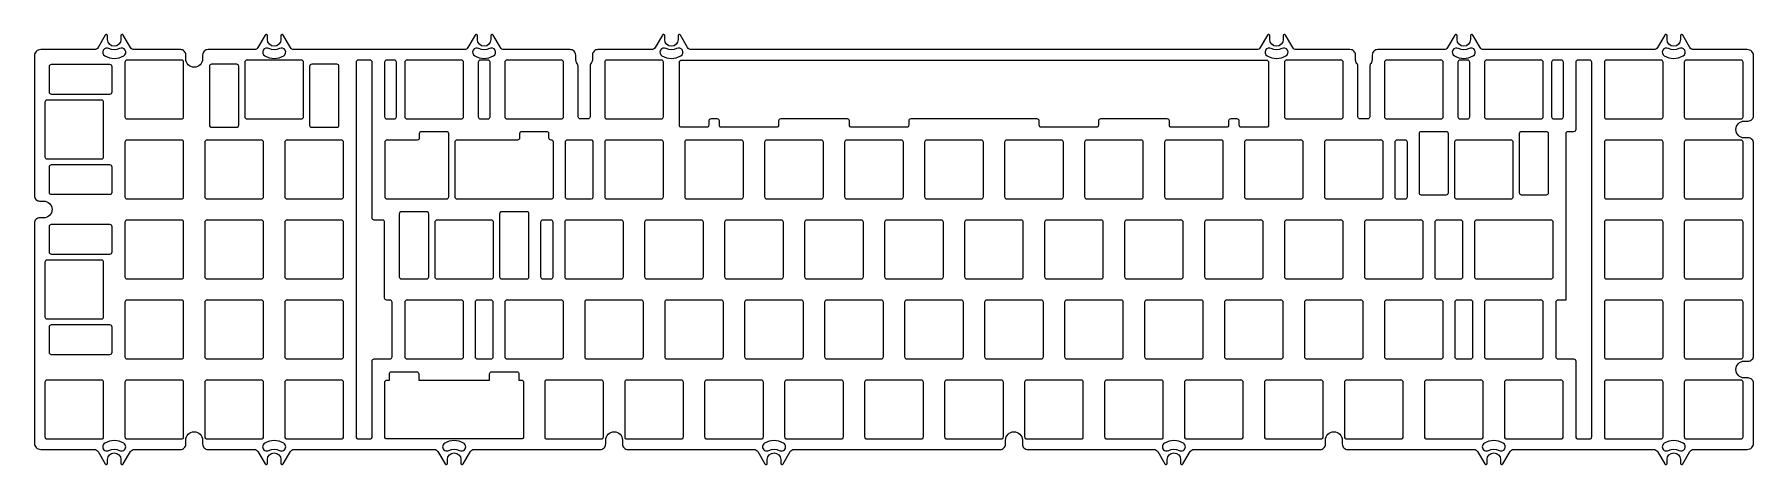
# Model space of a CAD drawing. Header units: millimetres. Extents: x -410 to 0, y -224 to -122.
import ezdxf

# ---------------------------------------------------------------- set-up
doc = ezdxf.new("R2010")
doc.units = ezdxf.units.MM
doc.layers.get('0').update_dxf_attribs({"linetype": 'CONTINUOUS'})

msp = doc.modelspace()

# ---------------------------------------------------------------- linework, layer by layer
for points in [[(-17.45, -223.67, 0.767327), (-16.89, -223.82), (-15.18, -220.87, -0.267949), (-14.32, -220.37), (-1.53, -220.37, 0.414214), (-0.03, -218.87), (-0.03, -204.64, 0.414214), (-1.33, -203.34), (-2.23, -203.34, -1), (-2.23, -199.34), (-1.33, -199.34, 0.414214), (-0.03, -198.04), (-0.03, -147.49, 0.414214), (-1.33, -146.19), (-2.23, -146.19, -1), (-2.23, -142.19), (-1.33, -142.19, 0.414214), (-0.03, -140.89), (-0.03, -126.67, 0.414214), (-1.53, -125.17), (-14.32, -125.17, -0.267949), (-15.18, -124.67), (-16.89, -121.71, 0.767327), (-17.45, -121.86), (-17.45, -122.77, -1), (-20.65, -122.77), (-20.65, -121.86, 0.767327), (-21.21, -121.71), (-22.92, -124.67, -0.267949), (-23.78, -125.17), (-64.32, -125.17, -0.267949), (-65.19, -124.67), (-66.9, -121.71, 0.767327), (-67.46, -121.86), (-67.46, -122.77, -1), (-70.66, -122.77), (-70.66, -121.86, 0.767327), (-71.22, -121.71), (-72.92, -124.67, -0.267949), (-73.79, -125.17), (-89.57, -125.17, 0.414214), (-90.87, -126.47), (-90.87, -127.37, -0.153502), (-91.23, -128.51, 0.153502), (-91.46, -129.25), (-91.46, -141.17, -0.414214), (-91.96, -141.67), (-93.78, -141.67, -0.414214), (-94.28, -141.17), (-94.28, -129.25, 0.153502), (-94.51, -128.51, -0.153502), (-94.87, -127.37), (-94.87, -126.47, 0.414214), (-96.17, -125.17), (-108.93, -125.17, -0.267949), (-109.8, -124.67), (-111.51, -121.71, 0.767327), (-112.07, -121.86), (-112.07, -122.77, -1), (-115.27, -122.77), (-115.27, -121.86, 0.767327), (-115.83, -121.71), (-117.54, -124.67, -0.267949), (-118.4, -125.17), (-253.07, -125.17, -0.267949), (-253.94, -124.67), (-255.65, -121.71, 0.767327), (-256.21, -121.86), (-256.21, -122.77, -1), (-259.41, -122.77), (-259.41, -121.86, 0.767327), (-259.97, -121.71), (-261.67, -124.67, -0.267949), (-262.54, -125.17), (-275.31, -125.17, 0.414214), (-276.61, -126.47), (-276.61, -127.37, -0.153502), (-276.97, -128.51, 0.153502), (-277.2, -129.25), (-277.2, -141.17, -0.414214), (-277.7, -141.67), (-279.51, -141.67, -0.414214), (-280.01, -141.17), (-280.01, -129.25, 0.153502), (-280.25, -128.51, -0.153502), (-280.61, -127.37), (-280.61, -126.47, 0.414214), (-281.91, -125.17), (-297.68, -125.17, -0.267949), (-298.55, -124.67), (-300.26, -121.71, 0.767327), (-300.82, -121.86), (-300.82, -122.77, -1), (-304.02, -122.77), (-304.02, -121.86, 0.767327), (-304.58, -121.71), (-306.29, -124.67, -0.267949), (-307.15, -125.17), (-347.69, -125.17, -0.267949), (-348.56, -124.67), (-350.27, -121.71, 0.767327), (-350.83, -121.86), (-350.83, -122.77, -1), (-354.03, -122.77), (-354.03, -121.86, 0.767327), (-354.58, -121.71), (-356.29, -124.67, -0.267949), (-357.16, -125.17), (-368.18, -125.17, 0.414214), (-369.48, -126.47), (-369.48, -127.37, -1), (-373.48, -127.37), (-373.48, -126.47, 0.414214), (-374.78, -125.17), (-385.79, -125.17, -0.267949), (-386.66, -124.67), (-388.37, -121.71, 0.767327), (-388.93, -121.86), (-388.93, -122.77, -1), (-392.13, -122.77), (-392.13, -121.86, 0.767327), (-392.68, -121.71), (-394.39, -124.67, -0.267949), (-395.26, -125.17), (-408.05, -125.17, 0.414214), (-409.55, -126.67), (-409.55, -159.94, 0.414214), (-408.25, -161.24), (-407.35, -161.24, -1), (-407.35, -165.24), (-408.25, -165.24, 0.414214), (-409.55, -166.54), (-409.55, -218.87, 0.414214), (-408.05, -220.37), (-395.26, -220.37, -0.267949), (-394.39, -220.87), (-392.68, -223.82, 0.767327), (-392.13, -223.67), (-392.13, -222.77, -1), (-388.93, -222.77), (-388.93, -223.67, 0.767327), (-388.37, -223.82), (-386.66, -220.87, -0.267949), (-385.79, -220.37), (-374.78, -220.37, 0.414214), (-373.48, -219.07), (-373.48, -218.17, -1), (-369.48, -218.17), (-369.48, -219.07, 0.414214), (-368.18, -220.37), (-357.16, -220.37, -0.267949), (-356.29, -220.87), (-354.58, -223.82, 0.767327), (-354.03, -223.67), (-354.03, -222.77, -1), (-350.83, -222.77), (-350.83, -223.67, 0.767327), (-350.27, -223.82), (-348.56, -220.87, -0.267949), (-347.69, -220.37), (-314.3, -220.37, -0.267949), (-313.43, -220.87), (-311.72, -223.82, 0.767327), (-311.16, -223.67), (-311.16, -222.77, -1), (-307.96, -222.77), (-307.96, -223.67, 0.767327), (-307.4, -223.82), (-305.69, -220.87, -0.267949), (-304.83, -220.37), (-274.76, -220.37, 0.414214), (-273.46, -219.07), (-273.46, -218.17, -1), (-269.46, -218.17), (-269.46, -219.07, 0.414214), (-268.16, -220.37), (-238.1, -220.37, -0.267949), (-237.23, -220.87), (-235.52, -223.82, 0.767327), (-234.96, -223.67), (-234.96, -222.77, -1), (-231.76, -222.77), (-231.76, -223.67, 0.767327), (-231.2, -223.82), (-229.49, -220.87, -0.267949), (-228.63, -220.37), (-179.51, -220.37, 0.414214), (-178.21, -219.07), (-178.21, -218.17, -1), (-174.21, -218.17), (-174.21, -219.07, 0.414214), (-172.91, -220.37), (-142.85, -220.37, -0.267949), (-141.98, -220.87), (-140.27, -223.82, 0.767327), (-139.71, -223.67), (-139.71, -222.77, -1), (-136.51, -222.77), (-136.51, -223.67, 0.767327), (-135.95, -223.82), (-134.24, -220.87, -0.267949), (-133.38, -220.37), (-103.31, -220.37, 0.414214), (-102.01, -219.07), (-102.01, -218.17, -1), (-98.01, -218.17), (-98.01, -219.07, 0.414214), (-96.71, -220.37), (-66.65, -220.37, -0.267949), (-65.78, -220.87), (-64.07, -223.82, 0.767327), (-63.51, -223.67), (-63.51, -222.77, -1), (-60.31, -222.77), (-60.31, -223.67, 0.767327), (-59.75, -223.82), (-58.04, -220.87, -0.267949), (-57.18, -220.37), (-23.78, -220.37, -0.267949), (-22.92, -220.87), (-21.21, -223.82, 0.767327), (-20.65, -223.67), (-20.65, -222.77, -1), (-17.45, -222.77)], [(-392.78, -126.66, 0.267949), (-388.27, -126.66, 1), (-389.28, -124.93, -0.267949), (-391.78, -124.93, 1)], [(-354.68, -126.66, 0.267949), (-350.17, -126.66, 1), (-351.18, -124.93, -0.267949), (-353.68, -124.93, 1)], [(-303.67, -124.93, 1), (-304.67, -126.66, 0.267949), (-300.17, -126.66, 1), (-301.17, -124.93, -0.267949)], [(-259.06, -124.93, 1), (-260.06, -126.66, 0.267949), (-255.56, -126.66, 1), (-256.56, -124.93, -0.267949)], [(-115.92, -126.66, 0.267949), (-111.42, -126.66, 1), (-112.42, -124.93, -0.267949), (-114.92, -124.93, 1)], [(-71.31, -126.66, 0.267949), (-66.81, -126.66, 1), (-67.81, -124.93, -0.267949), (-70.31, -124.93, 1)], [(-21.3, -126.66, 0.267949), (-16.8, -126.66, 1), (-17.8, -124.93, -0.267949), (-20.3, -124.93, 1)], [(-391.55, -135.75, 0.414214), (-391.05, -135.25), (-391.05, -129.25, 0.414214), (-391.55, -128.75), (-405.55, -128.75, 0.414214), (-406.05, -129.25), (-406.05, -135.25, 0.414214), (-405.55, -135.75)], [(-374, -128.17, 0.414214), (-374.5, -127.67), (-387.5, -127.67, 0.414214), (-388, -128.17), (-388, -141.17, 0.414214), (-387.5, -141.67), (-374.5, -141.67, 0.414214), (-374, -141.17)], [(-367.86, -143.17, 0.414214), (-367.36, -143.67), (-361.36, -143.67, 0.414214), (-360.86, -143.17), (-360.86, -129.17, 0.414214), (-361.36, -128.67), (-367.36, -128.67, 0.414214), (-367.86, -129.17)], [(-359.43, -141.17, 0.414214), (-358.93, -141.67), (-345.93, -141.67, 0.414214), (-345.43, -141.17), (-345.43, -128.17, 0.414214), (-345.93, -127.67), (-358.93, -127.67, 0.414214), (-359.43, -128.17)], [(-343.99, -143.17, 0.414214), (-343.49, -143.67), (-337.49, -143.67, 0.414214), (-336.99, -143.17), (-336.99, -129.17, 0.414214), (-337.49, -128.67), (-343.49, -128.67, 0.414214), (-343.99, -129.17)], [(-332.4, -127.67, 0.414214), (-332.9, -128.17), (-332.9, -217.37, 0.414214), (-332.4, -217.87), (-329.59, -217.87, 0.414214), (-329.09, -217.37), (-329.09, -199.32, -0.414214), (-328.59, -198.82), (-324.82, -198.82, 0.414214), (-324.33, -198.32), (-324.33, -185.32, 0.414214), (-324.82, -184.82), (-325.62, -184.82, -0.414214), (-326.12, -184.32), (-326.12, -166.27, 0.414214), (-326.62, -165.77), (-328.59, -165.77, -0.414214), (-329.09, -165.27), (-329.09, -128.17, 0.414214), (-329.59, -127.67)], [(-326.12, -141.17, 0.414027), (-325.62, -141.67), (-323.82, -141.67, 0.414214), (-323.32, -141.17), (-323.32, -128.17, 0.414214), (-323.82, -127.67), (-325.63, -127.67, 0.4144), (-326.13, -128.17)], [(-307.33, -128.17, 0.414214), (-307.82, -127.67), (-320.83, -127.67, 0.414214), (-321.32, -128.17), (-321.32, -141.17, 0.414214), (-320.83, -141.67), (-307.82, -141.67, 0.414214), (-307.33, -141.17)], [(-303.82, -141.17, 0.414214), (-303.32, -141.67), (-301.51, -141.67, 0.414214), (-301.01, -141.17), (-301.01, -128.17, 0.414214), (-301.51, -127.67), (-303.32, -127.67, 0.414214), (-303.82, -128.17)], [(-283.51, -128.17, 0.414214), (-284.01, -127.67), (-297.01, -127.67, 0.414214), (-297.51, -128.17), (-297.51, -141.17, 0.414214), (-297.01, -141.67), (-284.01, -141.67, 0.414214), (-283.51, -141.17)], [(-259.7, -128.17, 0.414214), (-260.2, -127.67), (-273.2, -127.67, 0.414214), (-273.7, -128.17), (-273.7, -141.17, 0.414214), (-273.2, -141.67), (-260.2, -141.67, 0.414214), (-259.7, -141.17)], [(-215.9, -141.67), (-231.78, -141.67, 0.414214), (-232.28, -142.17), (-232.28, -143.17, -0.414214), (-232.78, -143.67), (-245.89, -143.67, -0.414214), (-246.39, -143.17), (-246.39, -142.17, 0.414214), (-246.89, -141.67), (-248.41, -141.67, 0.414214), (-248.91, -142.17), (-248.91, -143.17, -0.414214), (-249.41, -143.67), (-255.41, -143.67, -0.414214), (-255.91, -143.17), (-255.91, -128.17, -0.414214), (-255.41, -127.67), (-116.06, -127.67, -0.414214), (-115.56, -128.17), (-115.56, -143.17, -0.414214), (-116.06, -143.67), (-122.06, -143.67, -0.414214), (-122.56, -143.17), (-122.56, -142.17, 0.414214), (-123.06, -141.67), (-124.59, -141.67, 0.414214), (-125.09, -142.17), (-125.09, -143.17, -0.414214), (-125.59, -143.67), (-138.7, -143.67, -0.414214), (-139.2, -143.17), (-139.2, -142.17, 0.414214), (-139.7, -141.67), (-155.58, -141.67, 0.414214), (-156.08, -142.17), (-156.08, -143.17, -0.414214), (-156.58, -143.67), (-169.69, -143.67, -0.414214), (-170.19, -143.17), (-170.19, -142.17, 0.414214), (-170.69, -141.67), (-200.79, -141.67, 0.414214), (-201.29, -142.17), (-201.29, -143.17, -0.414214), (-201.79, -143.67), (-214.9, -143.67, -0.414214), (-215.4, -143.17), (-215.4, -142.17, 0.414214)], [(-97.78, -128.17, 0.414214), (-98.28, -127.67), (-111.28, -127.67, 0.414214), (-111.78, -128.17), (-111.78, -141.17, 0.414214), (-111.28, -141.67), (-98.28, -141.67, 0.414214), (-97.78, -141.17)], [(-73.96, -128.17, 0.414214), (-74.46, -127.67), (-87.46, -127.67, 0.414214), (-87.96, -128.17), (-87.96, -141.17, 0.414214), (-87.46, -141.67), (-74.46, -141.67, 0.414214), (-73.96, -141.17)], [(-68.15, -141.67, 0.414214), (-67.65, -141.17), (-67.65, -128.17, 0.414214), (-68.15, -127.67), (-69.96, -127.67, 0.414214), (-70.46, -128.17), (-70.46, -141.17, 0.414214), (-69.96, -141.67)], [(-50.15, -128.17, 0.414214), (-50.65, -127.67), (-63.65, -127.67, 0.414214), (-64.15, -128.17), (-64.15, -141.17, 0.414214), (-63.65, -141.67), (-50.65, -141.67, 0.414214), (-50.15, -141.17)], [(-48.15, -141.17, 0.414214), (-47.65, -141.67), (-45.85, -141.67, 0.414027), (-45.35, -141.17), (-45.34, -128.17, 0.4144), (-45.84, -127.67), (-47.65, -127.67, 0.414214), (-48.15, -128.17)], [(-46.65, -184.82, 0.414214), (-47.15, -185.32), (-47.15, -198.32, 0.414214), (-46.65, -198.82), (-42.89, -198.82, -0.414214), (-42.39, -199.32), (-42.39, -217.37, 0.414214), (-41.89, -217.87), (-39.08, -217.87, 0.414214), (-38.58, -217.37), (-38.58, -128.17, 0.414214), (-39.08, -127.67), (-41.89, -127.67, 0.414214), (-42.39, -128.17), (-42.39, -144.22, -0.414214), (-42.89, -144.72), (-44.27, -144.72, 0.414214), (-44.77, -145.22), (-44.77, -184.82)], [(-21.58, -128.17, 0.414214), (-22.07, -127.67), (-35.08, -127.67, 0.414214), (-35.58, -128.17), (-35.58, -141.17, 0.414214), (-35.08, -141.67), (-22.07, -141.67, 0.414214), (-21.58, -141.17)], [(-2.53, -128.17, 0.414214), (-3.02, -127.67), (-16.02, -127.67, 0.414214), (-16.53, -128.17), (-16.53, -141.17, 0.414214), (-16.02, -141.67), (-3.02, -141.67, 0.414214), (-2.53, -141.17)], [(-393.55, -151.19, 0.414214), (-393.05, -150.69), (-393.05, -137.69, 0.414214), (-393.55, -137.19), (-406.55, -137.19, 0.414214), (-407.05, -137.69), (-407.05, -150.69, 0.414214), (-406.55, -151.19)], [(-374, -147.22, 0.414214), (-374.5, -146.72), (-387.5, -146.72, 0.414214), (-388, -147.22), (-388, -160.22, 0.414214), (-387.5, -160.72), (-374.5, -160.72, 0.414214), (-374, -160.22)], [(-354.95, -147.22, 0.414214), (-355.45, -146.72), (-368.45, -146.72, 0.414214), (-368.95, -147.22), (-368.95, -160.22, 0.414214), (-368.45, -160.72), (-355.45, -160.72, 0.414214), (-354.95, -160.22)], [(-335.9, -147.22, 0.414214), (-336.4, -146.72), (-349.4, -146.72, 0.414214), (-349.9, -147.22), (-349.9, -160.22, 0.414214), (-349.4, -160.72), (-336.4, -160.72, 0.414214), (-335.9, -160.22)], [(-325.59, -146.72, 0.414214), (-326.09, -147.22), (-326.09, -160.22, 0.414214), (-325.59, -160.72), (-311.36, -160.72, 0.414214), (-310.86, -160.22), (-310.86, -145.22, 0.414214), (-311.36, -144.72), (-317.36, -144.72, 0.414214), (-317.86, -145.22), (-317.86, -146.22, -0.414214), (-318.36, -146.72)], [(-308.92, -146.72, 0.414214), (-309.42, -147.22), (-309.42, -160.22, 0.414214), (-308.92, -160.72), (-286.39, -160.72, 0.414214), (-285.89, -160.22), (-285.89, -147.22, 0.414214), (-286.39, -146.72), (-286.48, -146.72, -0.414214), (-286.98, -146.22), (-286.98, -145.22, 0.414214), (-287.48, -144.72), (-293.48, -144.72, 0.414214), (-293.98, -145.22), (-293.98, -146.22, -0.414214), (-294.48, -146.72)], [(-282.64, -146.72, 0.414214), (-283.14, -147.22), (-283.14, -160.22, 0.414214), (-282.64, -160.72), (-276.93, -160.72, 0.343625), (-276.45, -160.34), (-276.45, -147.36, 0.502729), (-276.93, -146.72)], [(-259.7, -147.22, 0.414214), (-260.2, -146.72), (-273.2, -146.72, 0.414214), (-273.7, -147.22), (-273.7, -160.22, 0.414214), (-273.2, -160.72), (-260.2, -160.72, 0.414214), (-259.7, -160.22)], [(-240.65, -147.22, 0.414214), (-241.15, -146.72), (-254.15, -146.72, 0.414214), (-254.65, -147.22), (-254.65, -160.22, 0.414214), (-254.15, -160.72), (-241.15, -160.72, 0.414214), (-240.65, -160.22)], [(-221.6, -147.22, 0.414214), (-222.1, -146.72), (-235.1, -146.72, 0.414214), (-235.6, -147.22), (-235.6, -160.22, 0.414214), (-235.1, -160.72), (-222.1, -160.72, 0.414214), (-221.6, -160.22)], [(-202.55, -147.22, 0.414214), (-203.05, -146.72), (-216.05, -146.72, 0.414214), (-216.55, -147.22), (-216.55, -160.22, 0.414214), (-216.05, -160.72), (-203.05, -160.72, 0.414214), (-202.55, -160.22)], [(-183.5, -147.22, 0.414214), (-184, -146.72), (-197, -146.72, 0.414214), (-197.5, -147.22), (-197.5, -160.22, 0.414214), (-197, -160.72), (-184, -160.72, 0.414214), (-183.5, -160.22)], [(-164.45, -147.22, 0.414214), (-164.95, -146.72), (-177.95, -146.72, 0.414214), (-178.45, -147.22), (-178.45, -160.22, 0.414214), (-177.95, -160.72), (-164.95, -160.72, 0.414214), (-164.45, -160.22)], [(-145.4, -147.22, 0.414214), (-145.9, -146.72), (-158.9, -146.72, 0.414214), (-159.4, -147.22), (-159.4, -160.22, 0.414214), (-158.9, -160.72), (-145.9, -160.72, 0.414214), (-145.4, -160.22)], [(-126.35, -147.22, 0.414214), (-126.85, -146.72), (-139.85, -146.72, 0.414214), (-140.35, -147.22), (-140.35, -160.22, 0.414214), (-139.85, -160.72), (-126.85, -160.72, 0.414214), (-126.35, -160.22)], [(-107.3, -147.22, 0.414214), (-107.8, -146.72), (-120.8, -146.72, 0.414214), (-121.3, -147.22), (-121.3, -160.22, 0.414214), (-120.8, -160.72), (-107.8, -160.72, 0.414214), (-107.3, -160.22)], [(-88.25, -147.22, 0.414214), (-88.75, -146.72), (-101.75, -146.72, 0.414214), (-102.25, -147.22), (-102.25, -160.22, 0.414214), (-101.75, -160.72), (-88.75, -160.72, 0.414214), (-88.25, -160.22)], [(-82.98, -160.72, 0.414214), (-82.48, -160.22), (-82.48, -147.22, 0.414214), (-82.98, -146.72), (-85, -146.72, 0.414214), (-85.5, -147.22), (-85.5, -160.22, 0.414214), (-85, -160.72)], [(-72.73, -145.22, 0.414214), (-73.23, -144.72), (-79.23, -144.72, 0.414214), (-79.73, -145.22), (-79.73, -159.22, 0.414214), (-79.23, -159.72), (-73.23, -159.72, 0.414214), (-72.73, -159.22)], [(-57.29, -147.22, 0.414214), (-57.79, -146.72), (-70.79, -146.72, 0.414214), (-71.29, -147.22), (-71.29, -160.22, 0.414214), (-70.79, -160.72), (-57.79, -160.72, 0.414214), (-57.29, -160.22)], [(-48.86, -145.22, 0.414214), (-49.36, -144.72), (-55.36, -144.72, 0.414214), (-55.86, -145.22), (-55.86, -159.22, 0.414214), (-55.36, -159.72), (-49.36, -159.72, 0.414214), (-48.86, -159.22)], [(-21.58, -147.22, 0.414214), (-22.07, -146.72), (-35.08, -146.72, 0.414214), (-35.58, -147.22), (-35.58, -160.22, 0.414214), (-35.08, -160.72), (-22.07, -160.72, 0.414214), (-21.58, -160.22)], [(-2.53, -147.22, 0.414214), (-3.02, -146.72), (-16.02, -146.72, 0.414214), (-16.53, -147.22), (-16.53, -160.22, 0.414214), (-16.02, -160.72), (-3.02, -160.72, 0.414214), (-2.53, -160.22)], [(-391.55, -159.63, 0.414214), (-391.05, -159.13), (-391.05, -153.13, 0.414214), (-391.55, -152.63), (-405.55, -152.63, 0.414214), (-406.05, -153.13), (-406.05, -159.13, 0.414214), (-405.55, -159.63)], [(-322.62, -179.27, 0.414214), (-322.12, -179.77), (-316.12, -179.77, 0.414214), (-315.62, -179.27), (-315.62, -164.27, 0.414214), (-316.12, -163.77), (-322.12, -163.77, 0.414214), (-322.62, -164.27)], [(-298.74, -179.27, 0.414214), (-298.24, -179.77), (-292.24, -179.77, 0.414214), (-291.74, -179.27), (-291.74, -164.27, 0.414214), (-292.24, -163.77), (-298.24, -163.77, 0.414214), (-298.74, -164.27)], [(-391.55, -173.85, 0.414214), (-391.05, -173.35), (-391.05, -167.35, 0.414214), (-391.55, -166.85), (-405.55, -166.85, 0.414214), (-406.05, -167.35), (-406.05, -173.35, 0.414214), (-405.55, -173.85)], [(-374, -166.27, 0.414214), (-374.5, -165.77), (-387.5, -165.77, 0.414214), (-388, -166.27), (-388, -179.27, 0.414214), (-387.5, -179.77), (-374.5, -179.77, 0.414214), (-374, -179.27)], [(-354.95, -166.27, 0.414214), (-355.45, -165.77), (-368.45, -165.77, 0.414214), (-368.95, -166.27), (-368.95, -179.27, 0.414214), (-368.45, -179.77), (-355.45, -179.77, 0.414214), (-354.95, -179.27)], [(-335.9, -166.27, 0.414214), (-336.4, -165.77), (-349.4, -165.77, 0.414214), (-349.9, -166.27), (-349.9, -179.27, 0.414214), (-349.4, -179.77), (-336.4, -179.77, 0.414214), (-335.9, -179.27)], [(-313.68, -165.77, 0.414214), (-314.18, -166.27), (-314.18, -179.27, 0.414214), (-313.68, -179.77), (-300.68, -179.77, 0.414214), (-300.18, -179.27), (-300.18, -166.27, 0.414214), (-300.68, -165.77)], [(-285.98, -166.27, 0.414214), (-286.48, -165.77), (-288.49, -165.77, 0.414214), (-288.99, -166.27), (-288.99, -179.27, 0.414214), (-288.49, -179.77), (-286.48, -179.77, 0.414214), (-285.98, -179.27)], [(-269.23, -166.27, 0.414214), (-269.73, -165.77), (-282.73, -165.77, 0.414214), (-283.23, -166.27), (-283.23, -179.27, 0.414214), (-282.73, -179.77), (-269.73, -179.77, 0.414214), (-269.23, -179.27)], [(-250.18, -166.27, 0.414214), (-250.68, -165.77), (-263.68, -165.77, 0.414214), (-264.18, -166.27), (-264.18, -179.27, 0.414214), (-263.68, -179.77), (-250.68, -179.77, 0.414214), (-250.18, -179.27)], [(-231.12, -166.27, 0.414214), (-231.62, -165.77), (-244.63, -165.77, 0.414214), (-245.13, -166.27), (-245.13, -179.27, 0.414214), (-244.63, -179.77), (-231.62, -179.77, 0.414214), (-231.12, -179.27)], [(-212.07, -166.27, 0.414214), (-212.57, -165.77), (-225.58, -165.77, 0.414214), (-226.08, -166.27), (-226.08, -179.27, 0.414214), (-225.58, -179.77), (-212.57, -179.77, 0.414214), (-212.07, -179.27)], [(-193.03, -166.27, 0.414214), (-193.53, -165.77), (-206.53, -165.77, 0.414214), (-207.03, -166.27), (-207.03, -179.27, 0.414214), (-206.53, -179.77), (-193.53, -179.77, 0.414214), (-193.03, -179.27)], [(-173.98, -166.27, 0.414214), (-174.48, -165.77), (-187.47, -165.77, 0.414214), (-187.97, -166.27), (-187.97, -179.27, 0.414214), (-187.47, -179.77), (-174.48, -179.77, 0.414214), (-173.98, -179.27)], [(-154.93, -166.27, 0.414214), (-155.43, -165.77), (-168.43, -165.77, 0.414214), (-168.93, -166.27), (-168.93, -179.27, 0.414214), (-168.43, -179.77), (-155.43, -179.77, 0.414214), (-154.93, -179.27)], [(-135.88, -166.27, 0.414214), (-136.38, -165.77), (-149.38, -165.77, 0.414214), (-149.88, -166.27), (-149.88, -179.27, 0.414214), (-149.38, -179.77), (-136.38, -179.77, 0.414214), (-135.88, -179.27)], [(-116.83, -166.27, 0.414214), (-117.33, -165.77), (-130.32, -165.77, 0.414214), (-130.82, -166.27), (-130.82, -179.27, 0.414214), (-130.32, -179.77), (-117.33, -179.77, 0.414214), (-116.83, -179.27)], [(-97.78, -166.27, 0.414214), (-98.28, -165.77), (-111.28, -165.77, 0.414214), (-111.78, -166.27), (-111.78, -179.27, 0.414214), (-111.28, -179.77), (-98.28, -179.77, 0.414214), (-97.78, -179.27)], [(-78.72, -166.27, 0.414214), (-79.22, -165.77), (-92.22, -165.77, 0.414214), (-92.73, -166.27), (-92.73, -179.27, 0.414214), (-92.22, -179.77), (-79.22, -179.77, 0.414214), (-78.72, -179.27)], [(-75.97, -179.27, 0.414214), (-75.47, -179.77), (-69.78, -179.77, 0.414214), (-69.28, -179.27), (-69.28, -166.27, 0.414214), (-69.78, -165.77), (-75.47, -165.77, 0.414214), (-75.97, -166.27)], [(-48.27, -179.77, 0.414214), (-47.77, -179.27), (-47.77, -166.27, 0.414214), (-48.27, -165.77), (-66.03, -165.77, 0.414214), (-66.53, -166.27), (-66.53, -179.27, 0.414214), (-66.03, -179.77)], [(-21.58, -166.27, 0.414214), (-22.07, -165.77), (-35.08, -165.77, 0.414214), (-35.58, -166.27), (-35.58, -179.27, 0.414214), (-35.08, -179.77), (-22.07, -179.77, 0.414214), (-21.58, -179.27)], [(-2.53, -166.27, 0.414214), (-3.02, -165.77), (-16.02, -165.77, 0.414214), (-16.53, -166.27), (-16.53, -179.27, 0.414214), (-16.02, -179.77), (-3.02, -179.77, 0.414214), (-2.53, -179.27)], [(-393.55, -189.29, 0.414214), (-393.05, -188.79), (-393.05, -175.79, 0.414214), (-393.55, -175.29), (-406.55, -175.29, 0.414214), (-407.05, -175.79), (-407.05, -188.79, 0.414214), (-406.55, -189.29)], [(-374, -185.32, 0.414214), (-374.5, -184.82), (-387.5, -184.82, 0.414214), (-388, -185.32), (-388, -198.32, 0.414214), (-387.5, -198.82), (-374.5, -198.82, 0.414214), (-374, -198.32)], [(-354.95, -185.32, 0.414214), (-355.45, -184.82), (-368.45, -184.82, 0.414214), (-368.95, -185.32), (-368.95, -198.32, 0.414214), (-368.45, -198.82), (-355.45, -198.82, 0.414214), (-354.95, -198.32)], [(-335.9, -185.32, 0.414214), (-336.4, -184.82), (-349.4, -184.82, 0.414214), (-349.9, -185.32), (-349.9, -198.32, 0.414214), (-349.4, -198.82), (-336.4, -198.82, 0.414214), (-335.9, -198.32)], [(-321.32, -198.32, 0.414214), (-320.83, -198.82), (-307.82, -198.82, 0.414214), (-307.33, -198.32), (-307.33, -185.32, 0.414214), (-307.82, -184.82), (-320.83, -184.82, 0.414214), (-321.32, -185.32)], [(-304.07, -184.82, 0.414214), (-304.58, -185.32), (-304.58, -198.32, 0.414214), (-304.07, -198.82), (-300.76, -198.82, 0.414214), (-300.26, -198.32), (-300.26, -185.32, 0.414214), (-300.76, -184.82)], [(-283.51, -185.32, 0.414214), (-284.01, -184.82), (-297.01, -184.82, 0.414214), (-297.51, -185.32), (-297.51, -198.32, 0.414214), (-297.01, -198.82), (-284.01, -198.82, 0.414214), (-283.51, -198.32)], [(-264.46, -185.32, 0.414214), (-264.96, -184.82), (-277.96, -184.82, 0.414214), (-278.46, -185.32), (-278.46, -198.32, 0.414214), (-277.96, -198.82), (-264.96, -198.82, 0.414214), (-264.46, -198.32)], [(-245.41, -185.32, 0.414214), (-245.91, -184.82), (-258.91, -184.82, 0.414214), (-259.41, -185.32), (-259.41, -198.32, 0.414214), (-258.91, -198.82), (-245.91, -198.82, 0.414214), (-245.41, -198.32)], [(-226.36, -185.32, 0.414214), (-226.86, -184.82), (-239.86, -184.82, 0.414214), (-240.36, -185.32), (-240.36, -198.32, 0.414214), (-239.86, -198.82), (-226.86, -198.82, 0.414214), (-226.36, -198.32)], [(-207.31, -185.32, 0.414214), (-207.81, -184.82), (-220.81, -184.82, 0.414214), (-221.31, -185.32), (-221.31, -198.32, 0.414214), (-220.81, -198.82), (-207.81, -198.82, 0.414214), (-207.31, -198.32)], [(-188.26, -185.32, 0.414214), (-188.76, -184.82), (-201.76, -184.82, 0.414214), (-202.26, -185.32), (-202.26, -198.32, 0.414214), (-201.76, -198.82), (-188.76, -198.82, 0.414214), (-188.26, -198.32)], [(-169.21, -185.32, 0.414214), (-169.71, -184.82), (-182.71, -184.82, 0.414214), (-183.21, -185.32), (-183.21, -198.32, 0.414214), (-182.71, -198.82), (-169.71, -198.82, 0.414214), (-169.21, -198.32)], [(-150.16, -185.32, 0.414214), (-150.66, -184.82), (-163.66, -184.82, 0.414214), (-164.16, -185.32), (-164.16, -198.32, 0.414214), (-163.66, -198.82), (-150.66, -198.82, 0.414214), (-150.16, -198.32)], [(-131.11, -185.32, 0.414214), (-131.61, -184.82), (-144.61, -184.82, 0.414214), (-145.11, -185.32), (-145.11, -198.32, 0.414214), (-144.61, -198.82), (-131.61, -198.82, 0.414214), (-131.11, -198.32)], [(-112.06, -185.32, 0.414214), (-112.56, -184.82), (-125.56, -184.82, 0.414214), (-126.06, -185.32), (-126.06, -198.32, 0.414214), (-125.56, -198.82), (-112.56, -198.82, 0.414214), (-112.06, -198.32)], [(-93.01, -185.32, 0.414214), (-93.51, -184.82), (-106.51, -184.82, 0.414214), (-107.01, -185.32), (-107.01, -198.32, 0.414214), (-106.51, -198.82), (-93.51, -198.82, 0.414214), (-93.01, -198.32)], [(-73.96, -185.32, 0.414214), (-74.46, -184.82), (-87.46, -184.82, 0.414214), (-87.96, -185.32), (-87.96, -198.32, 0.414214), (-87.46, -198.82), (-74.46, -198.82, 0.414214), (-73.96, -198.32)], [(-67.4, -198.82, 0.414214), (-66.9, -198.32), (-66.9, -185.32, 0.414214), (-67.4, -184.82), (-70.71, -184.82, 0.414214), (-71.21, -185.32), (-71.21, -198.32, 0.414214), (-70.71, -198.82)], [(-50.15, -185.32, 0.414214), (-50.65, -184.82), (-63.65, -184.82, 0.414214), (-64.15, -185.32), (-64.15, -198.32, 0.414214), (-63.65, -198.82), (-50.65, -198.82, 0.414214), (-50.15, -198.32)], [(-21.58, -185.32, 0.414214), (-22.07, -184.82), (-35.08, -184.82, 0.414214), (-35.58, -185.32), (-35.58, -198.32, 0.414214), (-35.08, -198.82), (-22.07, -198.82, 0.414214), (-21.58, -198.32)], [(-2.53, -185.32, 0.414214), (-3.02, -184.82), (-16.02, -184.82, 0.414214), (-16.53, -185.32), (-16.53, -198.32, 0.414214), (-16.02, -198.82), (-3.02, -198.82, 0.414214), (-2.53, -198.32)], [(-391.55, -197.73, 0.414214), (-391.05, -197.23), (-391.05, -191.23, 0.414214), (-391.55, -190.73), (-405.55, -190.73, 0.414214), (-406.05, -191.23), (-406.05, -197.23, 0.414214), (-405.55, -197.73)], [(-393.05, -204.37, 0.414214), (-393.55, -203.87), (-406.55, -203.87, 0.414214), (-407.05, -204.37), (-407.05, -217.37, 0.414214), (-406.55, -217.87), (-393.55, -217.87, 0.414214), (-393.05, -217.37)], [(-374, -204.37, 0.414214), (-374.5, -203.87), (-387.5, -203.87, 0.414214), (-388, -204.37), (-388, -217.37, 0.414214), (-387.5, -217.87), (-374.5, -217.87, 0.414214), (-374, -217.37)], [(-354.95, -204.37, 0.414214), (-355.45, -203.87), (-368.45, -203.87, 0.414214), (-368.95, -204.37), (-368.95, -217.37, 0.414214), (-368.45, -217.87), (-355.45, -217.87, 0.414214), (-354.95, -217.37)], [(-335.9, -204.37, 0.414214), (-336.4, -203.87), (-349.4, -203.87, 0.414214), (-349.9, -204.37), (-349.9, -217.37, 0.414214), (-349.4, -217.87), (-336.4, -217.87, 0.414214), (-335.9, -217.37)], [(-318, -202.37), (-318, -203.87), (-301.12, -203.87), (-301.12, -202.37, -0.414214), (-300.62, -201.87), (-294.62, -201.87, -0.414214), (-294.12, -202.37), (-294.12, -203.87), (-293.54, -203.87, -0.414214), (-293.04, -204.37), (-293.04, -217.37, -0.414214), (-293.54, -217.87), (-325.59, -217.87, -0.414214), (-326.09, -217.37), (-326.09, -204.37, -0.414214), (-325.59, -203.87), (-325, -203.87), (-325, -202.37, -0.414214), (-324.5, -201.87), (-318.5, -201.87, -0.414214)], [(-273.99, -204.37, 0.414214), (-274.49, -203.87), (-287.49, -203.87, 0.414214), (-287.99, -204.37), (-287.99, -217.37, 0.414214), (-287.49, -217.87), (-274.49, -217.87, 0.414214), (-273.99, -217.37)], [(-254.94, -204.37, 0.414214), (-255.44, -203.87), (-268.44, -203.87, 0.414214), (-268.94, -204.37), (-268.94, -217.37, 0.414214), (-268.44, -217.87), (-255.44, -217.87, 0.414214), (-254.94, -217.37)], [(-235.89, -204.37, 0.414214), (-236.39, -203.87), (-249.39, -203.87, 0.414214), (-249.89, -204.37), (-249.89, -217.37, 0.414214), (-249.39, -217.87), (-236.39, -217.87, 0.414214), (-235.89, -217.37)], [(-216.84, -204.37, 0.414214), (-217.34, -203.87), (-230.34, -203.87, 0.414214), (-230.84, -204.37), (-230.84, -217.37, 0.414214), (-230.34, -217.87), (-217.34, -217.87, 0.414214), (-216.84, -217.37)], [(-197.79, -204.37, 0.414214), (-198.29, -203.87), (-211.29, -203.87, 0.414214), (-211.79, -204.37), (-211.79, -217.37, 0.414214), (-211.29, -217.87), (-198.29, -217.87, 0.414214), (-197.79, -217.37)], [(-178.74, -204.37, 0.414214), (-179.24, -203.87), (-192.24, -203.87, 0.414214), (-192.74, -204.37), (-192.74, -217.37, 0.414214), (-192.24, -217.87), (-179.24, -217.87, 0.414214), (-178.74, -217.37)], [(-159.69, -204.37, 0.414214), (-160.19, -203.87), (-173.19, -203.87, 0.414214), (-173.69, -204.37), (-173.69, -217.37, 0.414214), (-173.19, -217.87), (-160.19, -217.87, 0.414214), (-159.69, -217.37)], [(-140.64, -204.37, 0.414214), (-141.14, -203.87), (-154.14, -203.87, 0.414214), (-154.64, -204.37), (-154.64, -217.37, 0.414214), (-154.14, -217.87), (-141.14, -217.87, 0.414214), (-140.64, -217.37)], [(-121.59, -204.37, 0.414214), (-122.09, -203.87), (-135.09, -203.87, 0.414214), (-135.59, -204.37), (-135.59, -217.37, 0.414214), (-135.09, -217.87), (-122.09, -217.87, 0.414214), (-121.59, -217.37)], [(-102.54, -204.37, 0.414214), (-103.04, -203.87), (-116.04, -203.87, 0.414214), (-116.54, -204.37), (-116.54, -217.37, 0.414214), (-116.04, -217.87), (-103.04, -217.87, 0.414214), (-102.54, -217.37)], [(-83.49, -204.37, 0.414214), (-83.99, -203.87), (-96.99, -203.87, 0.414214), (-97.49, -204.37), (-97.49, -217.37, 0.414214), (-96.99, -217.87), (-83.99, -217.87, 0.414214), (-83.49, -217.37)], [(-64.44, -204.37, 0.414214), (-64.94, -203.87), (-77.94, -203.87, 0.414214), (-78.44, -204.37), (-78.44, -217.37, 0.414214), (-77.94, -217.87), (-64.94, -217.87, 0.414214), (-64.44, -217.37)], [(-45.39, -204.37, 0.414214), (-45.89, -203.87), (-58.89, -203.87, 0.414214), (-59.39, -204.37), (-59.39, -217.37, 0.414214), (-58.89, -217.87), (-45.89, -217.87, 0.414214), (-45.39, -217.37)], [(-21.58, -204.37, 0.414214), (-22.07, -203.87), (-35.08, -203.87, 0.414214), (-35.58, -204.37), (-35.58, -217.37, 0.414214), (-35.08, -217.87), (-22.07, -217.87, 0.414214), (-21.58, -217.37)], [(-2.53, -204.37, 0.414214), (-3.02, -203.87), (-16.02, -203.87, 0.414214), (-16.53, -204.37), (-16.53, -217.37, 0.414214), (-16.02, -217.87), (-3.02, -217.87, 0.414214), (-2.53, -217.37)], [(-388.27, -218.87, 0.267949), (-392.78, -218.87, 1), (-391.78, -220.6, -0.267949), (-389.28, -220.6, 1)], [(-350.17, -218.87, 0.267949), (-354.68, -218.87, 1), (-353.68, -220.6, -0.267949), (-351.18, -220.6, 1)], [(-307.31, -218.87, 0.267949), (-311.81, -218.87, 1), (-310.81, -220.6, -0.267949), (-308.31, -220.6, 1)], [(-231.11, -218.87, 0.267949), (-235.61, -218.87, 1), (-234.61, -220.6, -0.267949), (-232.11, -220.6, 1)], [(-135.86, -218.87, 0.267949), (-140.36, -218.87, 1), (-139.36, -220.6, -0.267949), (-136.86, -220.6, 1)], [(-59.66, -218.87, 0.267949), (-64.16, -218.87, 1), (-63.16, -220.6, -0.267949), (-60.66, -220.6, 1)], [(-16.8, -218.87, 0.267949), (-21.3, -218.87, 1), (-20.3, -220.6, -0.267949), (-17.8, -220.6, 1)]]:
    msp.add_lwpolyline(points, format="xyb", close=True)

doc.saveas('drawing.dxf')
